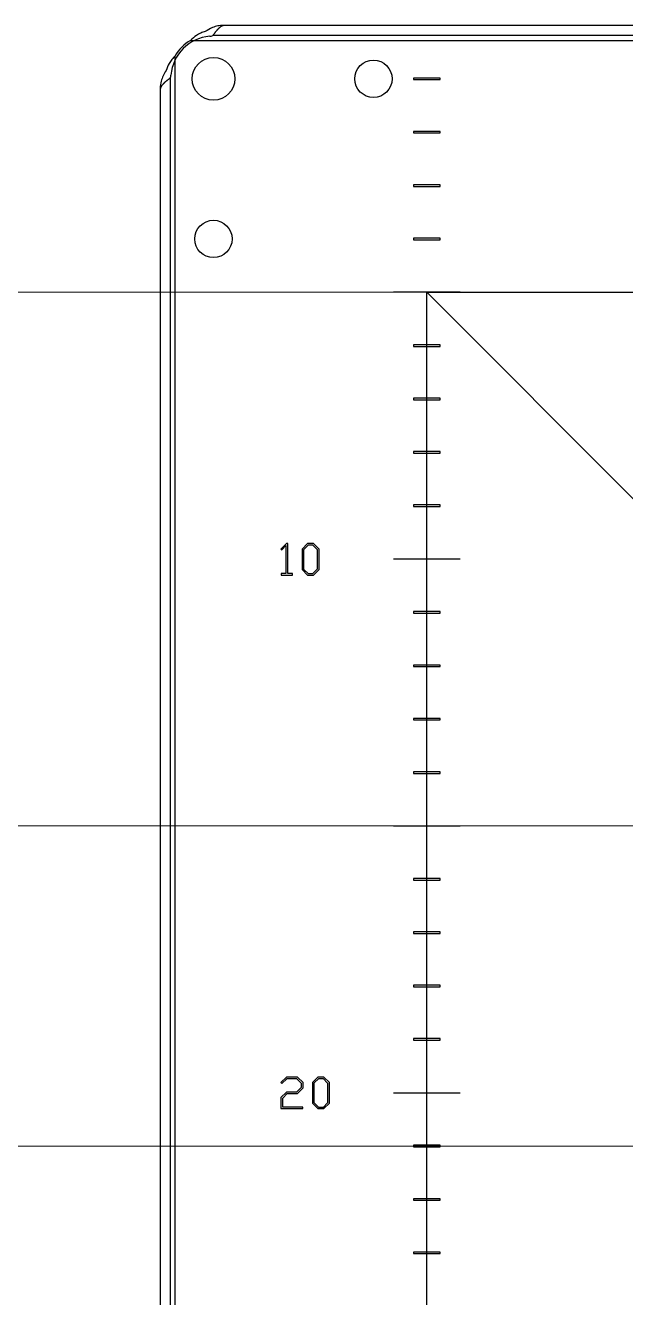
# Model space of a CAD drawing. Header units: millimetres. Extents: x 0 to 53000, y -591 to 24400.
# Drawn here: x 11368.2 to 11480.8, y 2933.5 to 3171.8 of the extents above; entities that cross this region are included whole.
import ezdxf

# ---------------------------------------------------------------- set-up
doc = ezdxf.new("R2010")
doc.units = ezdxf.units.MM
doc.layers.add('КК перф 40х60', color=6, linetype='Continuous', lineweight=30)
doc.layers.add('Основная', color=7, linetype='Continuous', lineweight=30)
doc.layers.add('Привязки', color=2, linetype='Continuous', lineweight=0, plot=False, transparency=0.8)

msp = doc.modelspace()

# ---------------------------------------------------------------- linework, layer by layer
at = {"layer": 'КК перф 40х60'}
for p, q in [((11443.47889, 3121.84891), (11893.4789, 3121.84891)), ((11483.4789, 3081.84891), (11443.47889, 3121.84891)), ((11443.4789, 2471.8489), (11443.4789, 3121.84891))]:
    msp.add_line(p, q, dxfattribs=at)
at = {"layer": 'Основная', "linetype": 'Continuous'}
for p, q in [((11931.69256, 3171.8489), (11405.26523, 3171.8489)), ((11931.69256, 3171.8489), (11405.26523, 3171.8489)), ((11931.37889, 3171.8489), (11405.5789, 3171.8489)), ((11931.37889, 3171.8489), (11405.5789, 3171.8489)), ((11399.15755, 3169.04892), (11937.80025, 3169.04892)), ((11399.15755, 3169.04892), (11937.80025, 3169.04892)), ((11933.61594, 3169.94892), (11403.34185, 3169.94892)), ((11933.61594, 3169.94892), (11403.34185, 3169.94892)), ((11396.27891, 2427.52753), (11396.27891, 3166.17028)), ((11396.27891, 2427.52753), (11396.27891, 3166.17028)), ((11395.37891, 3161.98598), (11395.37891, 2431.71183)), ((11395.37891, 3161.98598), (11395.37891, 2431.71183)), ((11445.9789, 3161.99891), (11440.97889, 3161.99891)), ((11440.97889, 3161.99891), (11440.97889, 3161.69892)), ((11440.97889, 3161.69892), (11445.9789, 3161.69892)), ((11445.9789, 3161.69892), (11445.9789, 3161.99891)), ((11393.47889, 3160.06256), (11393.47889, 2433.63525)), ((11393.47889, 3160.06256), (11393.47889, 2433.63525)), ((11393.47889, 3159.74889), (11393.47889, 2433.94892)), ((11393.47889, 3159.74889), (11393.47889, 2433.94892)), ((11445.9789, 3151.99892), (11440.97889, 3151.99892)), ((11440.97889, 3151.99892), (11440.97889, 3151.6989)), ((11440.97889, 3151.6989), (11445.9789, 3151.6989)), ((11445.9789, 3151.6989), (11445.9789, 3151.99892)), ((11445.9789, 3141.9989), (11440.97889, 3141.9989)), ((11440.97889, 3141.9989), (11440.97889, 3141.69891)), ((11445.9789, 3141.69891), (11445.9789, 3141.9989)), ((11440.97889, 3141.69891), (11445.9789, 3141.69891)), ((11445.9789, 3131.99891), (11440.97889, 3131.99891)), ((11440.97889, 3131.99891), (11440.97889, 3131.69892)), ((11440.97889, 3131.69892), (11445.9789, 3131.69892)), ((11445.9789, 3131.69892), (11445.9789, 3131.99891)), ((11445.9789, 3111.9989), (11440.97889, 3111.9989)), ((11440.97889, 3111.9989), (11440.97889, 3111.69891)), ((11440.97889, 3111.69891), (11445.9789, 3111.69891)), ((11445.9789, 3111.69891), (11445.9789, 3111.9989)), ((11440.97889, 3101.99891), (11440.97889, 3101.69892)), ((11445.9789, 3101.99891), (11440.97889, 3101.99891)), ((11440.97889, 3101.69892), (11445.9789, 3101.69892)), ((11445.9789, 3101.69892), (11445.9789, 3101.99891)), ((11440.97889, 3091.99892), (11440.97889, 3091.6989)), ((11445.9789, 3091.99892), (11440.97889, 3091.99892)), ((11445.9789, 3091.6989), (11445.9789, 3091.99892)), ((11440.97889, 3091.6989), (11445.9789, 3091.6989)), ((11445.9789, 3081.9989), (11440.97889, 3081.9989)), ((11440.97889, 3081.9989), (11440.97889, 3081.69891)), ((11440.97889, 3081.69891), (11445.9789, 3081.69891)), ((11445.9789, 3081.69891), (11445.9789, 3081.9989)), ((11417.15454, 3074.76391), (11416.13557, 3073.73206)), ((11416.13557, 3073.73206), (11416.33095, 3073.56475)), ((11416.33095, 3073.56475), (11417.07384, 3074.40357)), ((11417.07384, 3074.40357), (11417.07384, 3069.12149)), ((11417.42246, 3074.76391), (11417.15454, 3074.76391)), ((11417.42246, 3069.12149), (11417.42246, 3074.76391)), ((11421.12634, 3074.76391), (11420.08866, 3073.73906)), ((11420.08866, 3073.73906), (11420.08866, 3069.86789)), ((11420.44078, 3073.65368), (11421.28662, 3074.50302)), ((11420.44078, 3069.90884), (11420.44078, 3073.65368)), ((11422.23658, 3074.76391), (11421.12634, 3074.76391)), ((11421.28662, 3074.50302), (11422.07631, 3074.50302)), ((11422.07631, 3074.50302), (11422.94437, 3073.63028)), ((11423.29768, 3073.71451), (11422.23658, 3074.76391)), ((11422.94437, 3073.63028), (11422.94437, 3069.93223)), ((11423.29768, 3069.89129), (11423.29768, 3073.71451)), ((11416.18236, 3069.12149), (11416.18236, 3068.84892)), ((11417.07384, 3069.12149), (11416.18236, 3069.12149)), ((11416.18236, 3068.84892), (11418.31391, 3068.84892)), ((11418.31391, 3069.12149), (11417.42246, 3069.12149)), ((11418.31391, 3068.84892), (11418.31391, 3069.12149)), ((11420.08866, 3069.86789), (11421.124, 3068.84892)), ((11421.28546, 3069.06415), (11420.44078, 3069.90884)), ((11421.124, 3068.84892), (11422.23775, 3068.84892)), ((11422.07747, 3069.06415), (11421.28546, 3069.06415)), ((11422.94437, 3069.93223), (11422.07747, 3069.06415)), ((11422.23775, 3068.84892), (11423.29768, 3069.89129)), ((11445.9789, 3061.99892), (11440.97889, 3061.99892)), ((11440.97889, 3061.99892), (11440.97889, 3061.6989)), ((11440.97889, 3061.6989), (11445.9789, 3061.6989)), ((11445.9789, 3061.6989), (11445.9789, 3061.99892)), ((11440.97889, 3051.99889), (11440.97889, 3051.6989)), ((11445.9789, 3051.99889), (11440.97889, 3051.99889)), ((11440.97889, 3051.6989), (11445.9789, 3051.6989)), ((11445.9789, 3051.6989), (11445.9789, 3051.99889)), ((11445.9789, 3041.9989), (11440.97889, 3041.9989)), ((11440.97889, 3041.9989), (11440.97889, 3041.6989)), ((11445.9789, 3041.6989), (11445.9789, 3041.9989)), ((11440.97889, 3041.6989), (11445.9789, 3041.6989)), ((11445.9789, 3031.9989), (11440.97889, 3031.9989)), ((11440.97889, 3031.9989), (11440.97889, 3031.69891)), ((11440.97889, 3031.69891), (11445.9789, 3031.69891)), ((11445.9789, 3031.69891), (11445.9789, 3031.9989)), ((11440.97889, 3011.9989), (11440.97889, 3011.6989)), ((11445.9789, 3011.9989), (11440.97889, 3011.9989)), ((11440.97889, 3011.6989), (11445.9789, 3011.6989)), ((11445.9789, 3011.6989), (11445.9789, 3011.9989)), ((11440.97889, 3001.9989), (11440.97889, 3001.69891)), ((11445.9789, 3001.9989), (11440.97889, 3001.9989)), ((11440.97889, 3001.69891), (11445.9789, 3001.69891)), ((11445.9789, 3001.69891), (11445.9789, 3001.9989)), ((11440.97889, 2991.99891), (11440.97889, 2991.6989)), ((11445.9789, 2991.99891), (11440.97889, 2991.99891)), ((11440.97889, 2991.6989), (11445.9789, 2991.6989)), ((11445.9789, 2991.6989), (11445.9789, 2991.99891)), ((11445.9789, 2981.9989), (11440.97889, 2981.9989)), ((11440.97889, 2981.9989), (11440.97889, 2981.69891)), ((11440.97889, 2981.69891), (11445.9789, 2981.69891)), ((11445.9789, 2981.69891), (11445.9789, 2981.9989)), ((11417.1569, 2974.7927), (11416.13557, 2973.76085)), ((11416.13557, 2973.76085), (11416.32976, 2973.59356)), ((11416.32976, 2973.59356), (11417.31834, 2974.52011)), ((11419.22059, 2974.7927), (11417.1569, 2974.7927)), ((11417.31834, 2974.52011), (11419.05913, 2974.52011)), ((11419.05913, 2974.52011), (11419.92954, 2973.66024)), ((11419.92954, 2972.83078), (11419.05913, 2971.97091)), ((11420.28168, 2973.7433), (11419.22059, 2974.7927)), ((11419.22175, 2971.69481), (11420.28168, 2972.74305)), ((11419.92954, 2973.66024), (11419.92954, 2972.83078)), ((11420.28168, 2972.74305), (11420.28168, 2973.7433)), ((11423.07306, 2974.7927), (11422.03536, 2973.76787)), ((11422.03536, 2973.76787), (11422.03536, 2969.89669)), ((11422.3875, 2973.68247), (11423.23334, 2974.53181)), ((11422.3875, 2969.93763), (11422.3875, 2973.68247)), ((11424.18329, 2974.7927), (11423.07306, 2974.7927)), ((11423.23334, 2974.53181), (11424.02301, 2974.53181)), ((11424.02301, 2974.53181), (11424.89108, 2973.65906)), ((11425.24438, 2973.7433), (11424.18329, 2974.7927)), ((11424.89108, 2973.65906), (11424.89108, 2969.96103)), ((11425.24438, 2969.92008), (11425.24438, 2973.7433)), ((11417.15806, 2971.97091), (11416.12037, 2970.94725)), ((11416.12037, 2970.94725), (11416.12037, 2968.8777)), ((11416.47249, 2970.86185), (11417.31598, 2971.69481)), ((11416.47249, 2969.15029), (11416.47249, 2970.86185)), ((11419.05913, 2971.97091), (11417.15806, 2971.97091)), ((11417.31598, 2971.69481), (11419.22175, 2971.69481)), ((11416.12037, 2968.8777), (11420.21616, 2968.8777)), ((11420.21616, 2969.15029), (11416.47249, 2969.15029)), ((11420.21616, 2968.8777), (11420.21616, 2969.15029)), ((11422.03536, 2969.89669), (11423.07072, 2968.8777)), ((11423.23216, 2969.09296), (11422.3875, 2969.93763)), ((11423.07072, 2968.8777), (11424.18446, 2968.8777)), ((11424.02419, 2969.09296), (11423.23216, 2969.09296)), ((11424.89108, 2969.96103), (11424.02419, 2969.09296)), ((11424.18446, 2968.8777), (11425.24438, 2969.92008)), ((11445.9789, 2961.99891), (11440.97889, 2961.99891)), ((11440.97889, 2961.99891), (11440.97889, 2961.6989)), ((11440.97889, 2961.6989), (11445.9789, 2961.6989)), ((11445.9789, 2961.6989), (11445.9789, 2961.99891)), ((11440.97889, 2951.9989), (11440.97889, 2951.69891)), ((11445.9789, 2951.9989), (11440.97889, 2951.9989)), ((11440.97889, 2951.69891), (11445.9789, 2951.69891)), ((11445.9789, 2951.69891), (11445.9789, 2951.9989)), ((11440.97889, 2941.99891), (11440.97889, 2941.69891)), ((11445.9789, 2941.99891), (11440.97889, 2941.99891)), ((11440.97889, 2941.69891), (11445.9789, 2941.69891)), ((11445.9789, 2941.69891), (11445.9789, 2941.99891))]:
    msp.add_line(p, q, dxfattribs=at)
at = {"layer": 'Основная'}
for p, q in [((11449.7289, 3121.84891), (11437.22889, 3121.84891)), ((11443.47889, 2796.8489), (11443.47889, 3121.84891)), ((11449.7289, 3071.8489), (11437.22889, 3071.8489)), ((11437.22889, 3021.84891), (11449.7289, 3021.84891)), ((11437.22889, 2971.8489), (11449.7289, 2971.8489))]:
    msp.add_line(p, q, dxfattribs=at)
at = {"layer": 'Основная', "linetype": 'Continuous'}
for centre, radius in [((11403.4789, 3161.8489), 4), ((11403.4789, 3161.8489), 4), ((11403.4789, 3161.8489), 4), ((11403.4789, 3161.8489), 4), ((11433.4789, 3161.8489), 3.5), ((11433.4789, 3161.8489), 3.5), ((11403.4789, 3131.8489), 3.5), ((11403.4789, 3131.8489), 3.5)]:
    msp.add_circle(centre, radius, dxfattribs=at)
for centre, radius, start, end in [((11403.4789, 3161.8489), 8, 94.9680091, 175.0319909), ((11403.4789, 3161.8489), 8, 94.9680091, 175.0319909), ((11403.1889, 3162.1389), 8, 120.2597234, 149.7402766), ((11403.1889, 3162.1389), 8, 120.2597234, 149.7402766), ((11402.6129, 3171.81134), 2, 274.9680091, 291.3748278), ((11402.6129, 3171.81134), 2, 274.9680091, 291.3748278), ((11393.51647, 3162.7149), 2, 338.6251722, 355.0319909), ((11393.51647, 3162.7149), 2, 338.6251722, 355.0319909)]:
    msp.add_arc(centre, radius, start, end, dxfattribs=at)
for points, knots in [([(11401.92889, 3170.7391), (11401.64922, 3170.63615), (11401.0897, 3170.43021), (11400.13708, 3169.90639), (11399.53164, 3169.37639), (11399.15755, 3169.04892)], [0, 0, 0, 0, 0.2763603285, 0.5528809945, 1, 1, 1, 1]), ([(11401.92889, 3170.7391), (11401.64922, 3170.63615), (11401.0897, 3170.43021), (11400.13708, 3169.90639), (11399.53164, 3169.37639), (11399.15755, 3169.04892)], [0, 0, 0, 0, 0.2763603285, 0.5528809945, 1, 1, 1, 1]), ([(11405.26523, 3171.8489), (11404.93698, 3171.82819), (11404.281, 3171.78679), (11403.1697, 3171.43877), (11402.38521, 3170.99641), (11401.92889, 3170.7391)], [0, 0, 0, 0, 0.295274865, 0.590082953, 1, 1, 1, 1]), ([(11405.26523, 3171.8489), (11404.93698, 3171.82819), (11404.281, 3171.78679), (11403.1697, 3171.43877), (11402.38521, 3170.99641), (11401.92889, 3170.7391)], [0, 0, 0, 0, 0.295274865, 0.590082953, 1, 1, 1, 1]), ([(11405.5789, 3171.8489), (11405.53304, 3171.84728), (11405.46425, 3171.84485), (11405.37255, 3171.82966), (11405.3038, 3171.81429), (11405.23504, 3171.79452), (11405.16632, 3171.77042), (11405.09757, 3171.7421), (11405.02881, 3171.70961), (11404.96006, 3171.67299), (11404.8913, 3171.6324), (11404.82258, 3171.58784), (11404.75382, 3171.5395), (11404.68508, 3171.48739), (11404.61631, 3171.43179), (11404.5476, 3171.37263), (11404.47884, 3171.31026), (11404.41008, 3171.24466), (11404.34134, 3171.17603), (11404.27257, 3171.10457), (11404.20386, 3171.03038), (11404.1351, 3170.95371), (11404.06634, 3170.8747), (11403.9976, 3170.79351), (11403.92883, 3170.71037), (11403.86013, 3170.62542), (11403.79136, 3170.53894), (11403.7226, 3170.45107), (11403.65386, 3170.36202), (11403.5851, 3170.27202), (11403.51637, 3170.18124), (11403.43529, 3170.07356), (11403.37711, 3169.99595), (11403.34185, 3169.94892)], [0, 0, 0, 0, 0.0614988422, 0.0922314064, 0.1229653291, 0.1536968056, 0.1844262973, 0.2151595788, 0.2458910705, 0.2766247967, 0.3073567022, 0.3380848296, 0.3688173631, 0.3995527939, 0.430283467, 0.4610134336, 0.4917435698, 0.5224748229, 0.5532114534, 0.5839424343, 0.6146728425, 0.6454058801, 0.6761354439, 0.7068685407, 0.7376011386, 0.7683327779, 0.7990635891, 0.8297940866, 0.8605288442, 0.8912621735, 0.9219889814, 0.9527258934, 1, 1, 1, 1]), ([(11405.5789, 3171.8489), (11405.53304, 3171.84728), (11405.46425, 3171.84485), (11405.37255, 3171.82966), (11405.3038, 3171.81429), (11405.23504, 3171.79452), (11405.16632, 3171.77042), (11405.09757, 3171.7421), (11405.02881, 3171.70961), (11404.96006, 3171.67299), (11404.8913, 3171.6324), (11404.82258, 3171.58784), (11404.75382, 3171.5395), (11404.68508, 3171.48739), (11404.61631, 3171.43179), (11404.5476, 3171.37263), (11404.47884, 3171.31026), (11404.41008, 3171.24466), (11404.34134, 3171.17603), (11404.27257, 3171.10457), (11404.20386, 3171.03038), (11404.1351, 3170.95371), (11404.06634, 3170.8747), (11403.9976, 3170.79351), (11403.92883, 3170.71037), (11403.86013, 3170.62542), (11403.79136, 3170.53894), (11403.7226, 3170.45107), (11403.65386, 3170.36202), (11403.5851, 3170.27202), (11403.51637, 3170.18124), (11403.43529, 3170.07356), (11403.37711, 3169.99595), (11403.34185, 3169.94892)], [0, 0, 0, 0, 0.0614988422, 0.0922314064, 0.1229653291, 0.1536968056, 0.1844262973, 0.2151595788, 0.2458910705, 0.2766247967, 0.3073567022, 0.3380848296, 0.3688173631, 0.3995527939, 0.430283467, 0.4610134336, 0.4917435698, 0.5224748229, 0.5532114534, 0.5839424343, 0.6146728425, 0.6454058801, 0.6761354439, 0.7068685407, 0.7376011386, 0.7683327779, 0.7990635891, 0.8297940866, 0.8605288442, 0.8912621735, 0.9219889814, 0.9527258934, 1, 1, 1, 1]), ([(11396.27891, 3166.17028), (11396.07781, 3165.93989), (11395.6757, 3165.47921), (11395.0431, 3164.58417), (11394.76255, 3163.85233), (11394.58873, 3163.3989)], [0, 0, 0, 0, 0.275666918, 0.551216233, 1, 1, 1, 1]), ([(11396.27891, 3166.17028), (11396.07781, 3165.93989), (11395.6757, 3165.47921), (11395.0431, 3164.58417), (11394.76255, 3163.85233), (11394.58873, 3163.3989)], [0, 0, 0, 0, 0.275666918, 0.551216233, 1, 1, 1, 1]), ([(11394.58873, 3163.3989), (11394.39914, 3163.07065), (11394.02027, 3162.41467), (11393.58505, 3161.30336), (11393.51793, 3160.51888), (11393.47889, 3160.06256)], [0, 0, 0, 0, 0.295276058, 0.590082674, 1, 1, 1, 1]), ([(11394.58873, 3163.3989), (11394.39914, 3163.07065), (11394.02027, 3162.41467), (11393.58505, 3161.30336), (11393.51793, 3160.51888), (11393.47889, 3160.06256)], [0, 0, 0, 0, 0.295276058, 0.590082674, 1, 1, 1, 1]), ([(11395.37891, 3161.98598), (11395.31771, 3161.94011), (11395.22594, 3161.87132), (11395.10447, 3161.77962), (11395.01402, 3161.71088), (11394.92444, 3161.64212), (11394.8359, 3161.57339), (11394.74864, 3161.50463), (11394.66284, 3161.43589), (11394.57873, 3161.36712), (11394.49648, 3161.29837), (11394.41625, 3161.22962), (11394.33828, 3161.1609), (11394.26273, 3161.09215), (11394.18982, 3161.02339), (11394.11963, 3160.95464), (11394.05239, 3160.88592), (11393.98828, 3160.81715), (11393.92735, 3160.74841), (11393.86985, 3160.67964), (11393.81583, 3160.6109), (11393.76546, 3160.54217), (11393.71888, 3160.47342), (11393.67611, 3160.40467), (11393.63737, 3160.33591), (11393.60262, 3160.26716), (11393.57208, 3160.19843), (11393.54567, 3160.12968), (11393.52359, 3160.06092), (11393.50581, 3159.99217), (11393.49246, 3159.92341), (11393.4815, 3159.84236), (11393.47988, 3159.78417), (11393.47889, 3159.74889)], [0, 0, 0, 0, 0.061496703, 0.092230351, 0.122966846, 0.153699918, 0.184425596, 0.215158567, 0.245893305, 0.276621049, 0.307352626, 0.338089429, 0.368817703, 0.399551418, 0.430282148, 0.461015953, 0.491743078, 0.522474047, 0.553206781, 0.583937695, 0.614673175, 0.645399355, 0.676131928, 0.70686479, 0.737596402, 0.768330775, 0.799056925, 0.829791094, 0.860522439, 0.891255148, 0.921988254, 0.952716725, 1, 1, 1, 1]), ([(11395.37891, 3161.98598), (11395.31771, 3161.94011), (11395.22594, 3161.87132), (11395.10447, 3161.77962), (11395.01402, 3161.71088), (11394.92444, 3161.64212), (11394.8359, 3161.57339), (11394.74864, 3161.50463), (11394.66284, 3161.43589), (11394.57873, 3161.36712), (11394.49648, 3161.29837), (11394.41625, 3161.22962), (11394.33828, 3161.1609), (11394.26273, 3161.09215), (11394.18982, 3161.02339), (11394.11963, 3160.95464), (11394.05239, 3160.88592), (11393.98828, 3160.81715), (11393.92735, 3160.74841), (11393.86985, 3160.67964), (11393.81583, 3160.6109), (11393.76546, 3160.54217), (11393.71888, 3160.47342), (11393.67611, 3160.40467), (11393.63737, 3160.33591), (11393.60262, 3160.26716), (11393.57208, 3160.19843), (11393.54567, 3160.12968), (11393.52359, 3160.06092), (11393.50581, 3159.99217), (11393.49246, 3159.92341), (11393.4815, 3159.84236), (11393.47988, 3159.78417), (11393.47889, 3159.74889)], [0, 0, 0, 0, 0.061496703, 0.092230351, 0.122966846, 0.153699918, 0.184425596, 0.215158567, 0.245893305, 0.276621049, 0.307352626, 0.338089429, 0.368817703, 0.399551418, 0.430282148, 0.461015953, 0.491743078, 0.522474047, 0.553206781, 0.583937695, 0.614673175, 0.645399355, 0.676131928, 0.70686479, 0.737596402, 0.768330775, 0.799056925, 0.829791094, 0.860522439, 0.891255148, 0.921988254, 0.952716725, 1, 1, 1, 1])]:
    msp.add_open_spline(points, degree=3, knots=knots, dxfattribs=at)
at = {"layer": 'Привязки'}
for p, q in [((13378.18473, 3121.84891), (10477.05745, 3121.84891)), ((13378.18473, 3021.84891), (10477.05745, 3021.84891)), ((11449.7289, 3021.84891), (11500.47889, 3021.84891)), ((13378.18473, 2961.8489), (10477.05745, 2961.8489)), ((11445.9789, 2961.8489), (11890.97889, 2961.8489))]:
    msp.add_line(p, q, dxfattribs=at)

doc.saveas('drawing.dxf')
